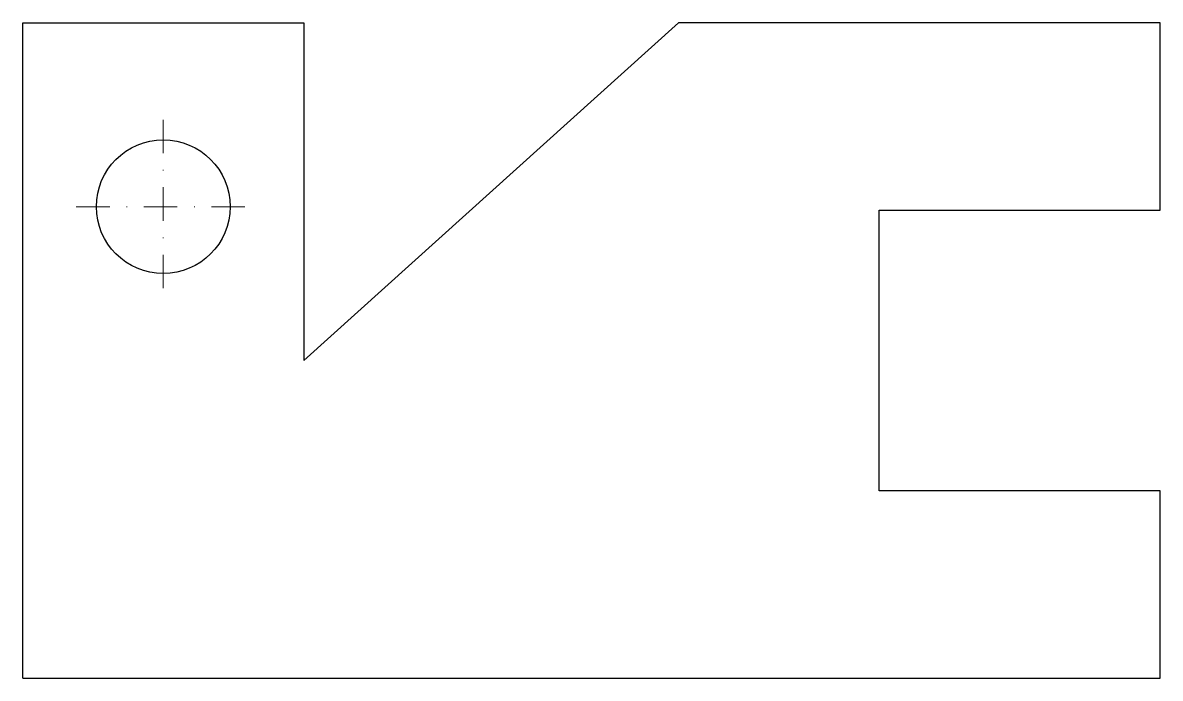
# Model space of a CAD drawing. Header units: inches. Extents: x 0 to 170, y 0 to 98.
import ezdxf

# ---------------------------------------------------------------- set-up
doc = ezdxf.new("R2010")
doc.units = ezdxf.units.IN
doc.header["$LTSCALE"] = 10
doc.header["$MEASUREMENT"] = 0
doc.linetypes.add('DASHDOT', pattern=[1, 0.5, -0.25, 0, -0.25])
doc.layers.add('BLU', color=5, linetype='Continuous', lineweight=30)
doc.layers.add('RED', color=1, linetype='DASHDOT', lineweight=20)

msp = doc.modelspace()

# ---------------------------------------------------------------- linework, layer by layer
at = {"layer": 'BLU'}
for p, q in [((0, 0), (0, 98)), ((0, 98), (42, 98)), ((42, 98), (42, 47.5)), ((42, 47.5), (98, 98)), ((170, 98), (98, 98)), ((170, 70), (170, 98)), ((128, 28), (128, 70)), ((128, 70), (170, 70)), ((170, 28), (128, 28)), ((170, 0), (170, 28)), ((0, 0), (170, 0))]:
    msp.add_line(p, q, dxfattribs=at)
msp.add_circle((21, 70.5), 10, dxfattribs=at)
at = {"layer": 'RED'}
for p, q in [((21, 83.5), (21, 57.5)), ((8, 70.5), (34, 70.5))]:
    msp.add_line(p, q, dxfattribs=at)

doc.saveas('drawing.dxf')
